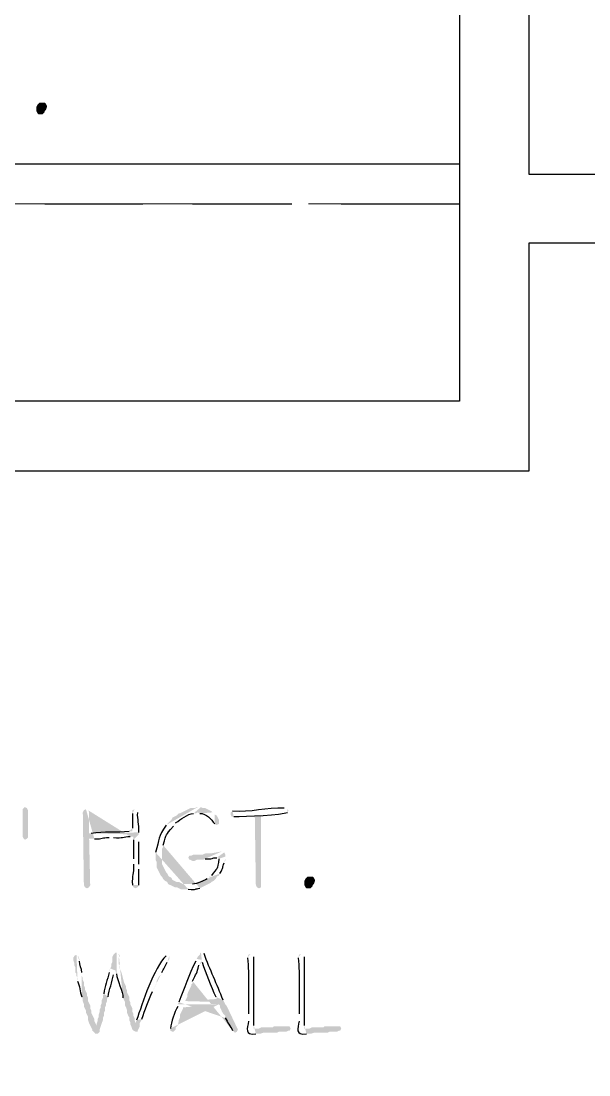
# Model space of a CAD drawing. Header units: inches. Extents: x -167 to 6071, y -6287 to -2731.
# Drawn here: x 381.7 to 410.4, y -5776.1 to -5722.8 of the extents above; entities that cross this region are included whole.
import ezdxf

# ---------------------------------------------------------------- set-up
doc = ezdxf.new("R2010")
doc.units = ezdxf.units.IN
doc.header["$LTSCALE"] = 96
doc.header["$MEASUREMENT"] = 0
doc.linetypes.add('Dash', pattern=[0.225, 0.15, -0.075])
doc.layers.add('Furniture', color=7, linetype='Continuous', lineweight=5, true_color=0x994d00)
doc.layers.add('PDF_Geometry', color=7, linetype='Continuous', true_color=0x4a4a4a)
doc.layers.add('PDF_Solid Fills', color=7, linetype='Continuous')

msp = doc.modelspace()

# ---------------------------------------------------------------- hatches: boundary and pattern name
at = {"layer": 'PDF_Solid Fills', "transparency": 33554559}
for points in [[(382.73, -5727.562), (382.623, -5727.562), (382.57, -5727.509), (382.517, -5727.402), (382.517, -5727.189), (382.57, -5727.082), (382.677, -5726.975), (382.943, -5726.975), (382.997, -5727.029), (383.05, -5727.135), (383.05, -5727.189), (382.997, -5727.349), (382.943, -5727.402), (382.943, -5727.455), (382.837, -5727.562)], [(381.93, -5762.602), (381.823, -5762.709), (381.823, -5764.095), (381.877, -5764.202), (381.93, -5764.255), (382.037, -5764.202), (382.09, -5764.149), (382.09, -5762.762), (382.037, -5762.655)], [(393.877, -5763.029), (393.557, -5763.029), (393.61, -5766.549), (393.663, -5766.655), (393.77, -5766.709), (393.877, -5766.655), (393.877, -5766.549)], [(396.277, -5766.709), (396.17, -5766.709), (396.117, -5766.655), (396.063, -5766.549), (396.063, -5766.335), (396.117, -5766.229), (396.223, -5766.122), (396.49, -5766.122), (396.543, -5766.175), (396.597, -5766.282), (396.597, -5766.335), (396.543, -5766.495), (396.49, -5766.549), (396.49, -5766.602), (396.383, -5766.709)], [(395.157, -5773.695), (394.517, -5773.695), (394.463, -5773.749), (393.877, -5773.749), (393.77, -5773.802), (393.503, -5773.802), (395.37, -5773.802), (395.317, -5773.695), (395.263, -5773.695)], [(397.717, -5773.695), (397.077, -5773.695), (397.023, -5773.749), (396.437, -5773.749), (396.33, -5773.802), (396.063, -5773.802), (397.93, -5773.802), (397.877, -5773.695), (397.823, -5773.695)]]:
    msp.add_hatch(color=256, dxfattribs=at).paths.add_polyline_path(points)
h = msp.add_hatch(color=256, dxfattribs=at)
h.paths.add_polyline_path([(385.023, -5762.709), (384.917, -5762.762), (384.863, -5762.869), (384.917, -5766.549), (384.97, -5766.655), (385.077, -5766.709), (385.183, -5766.655), (385.237, -5766.549), (385.183, -5764.202), (385.45, -5764.202)], flags=0)
h.paths.add_polyline_path([(386.197, -5764.149), (386.41, -5764.149)], flags=0)
h.paths.add_polyline_path([(387.263, -5764.095), (387.423, -5764.095), (387.69, -5763.989), (385.183, -5763.935), (385.183, -5762.869), (385.13, -5762.762)], flags=0)
h = msp.add_hatch(color=256, dxfattribs=at)
h.paths.add_polyline_path([(387.477, -5762.709), (387.37, -5762.762), (387.37, -5762.922)], flags=0)
h.paths.add_polyline_path([(387.37, -5763.669), (387.37, -5763.829), (387.21, -5763.829)], flags=0)
h.paths.add_polyline_path([(385.29, -5763.935), (385.183, -5763.935), (387.69, -5763.989), (387.69, -5763.882)], flags=0)
h.paths.add_polyline_path([(387.637, -5762.869), (387.583, -5762.762)], flags=0)
h = msp.add_hatch(color=256, dxfattribs=at)
h.paths.add_polyline_path([(390.677, -5762.602), (390.623, -5762.602), (390.517, -5762.655), (390.303, -5762.655), (389.77, -5762.922), (389.717, -5762.922), (389.61, -5763.029), (389.503, -5763.082), (389.397, -5763.135), (389.343, -5763.242), (389.183, -5763.402), (389.077, -5763.509)], flags=0)
h.paths.add_polyline_path([(388.543, -5764.895), (388.543, -5765.269), (388.597, -5765.375), (388.597, -5765.642), (388.703, -5765.855), (388.757, -5765.962), (388.81, -5766.069), (388.863, -5766.122), (388.917, -5766.229), (389.023, -5766.335), (389.13, -5766.389), (389.183, -5766.495), (389.503, -5766.655), (389.61, -5766.655), (389.823, -5766.762), (390.197, -5766.762)], flags=0)
h.paths.add_polyline_path([(390.783, -5766.709), (391.21, -5766.495), (389.93, -5766.495), (389.717, -5766.389), (389.61, -5766.389), (389.397, -5766.282), (389.343, -5766.175), (389.237, -5766.122), (389.183, -5766.069), (389.13, -5765.962), (389.077, -5765.909), (389.023, -5765.802), (388.97, -5765.695), (388.917, -5765.589), (388.863, -5765.482), (388.863, -5764.735), (388.917, -5764.629), (388.917, -5764.522)], flags=0)
h.paths.add_polyline_path([(389.45, -5763.562), (389.503, -5763.509), (389.557, -5763.402)], flags=0)
h.paths.add_polyline_path([(390.463, -5762.922), (390.57, -5762.922), (390.677, -5762.869), (391.423, -5762.869), (391.37, -5762.815), (391.05, -5762.655), (390.943, -5762.655), (390.837, -5762.602)], flags=0)
h = msp.add_hatch(color=256, dxfattribs=at)
h.paths.add_polyline_path([(395.103, -5762.655), (395.05, -5762.655)], flags=0)
h.paths.add_polyline_path([(392.437, -5762.815), (392.33, -5762.869), (392.33, -5762.975), (392.383, -5763.082), (392.49, -5763.082)], flags=0)
h.paths.add_polyline_path([(395.21, -5762.869), (395.263, -5762.762), (395.21, -5762.709)], flags=0)
h = msp.add_hatch(color=256, dxfattribs=at)
h.paths.add_polyline_path([(391.423, -5762.869), (390.677, -5762.869), (390.783, -5762.922)], flags=0)
h.paths.add_polyline_path([(391.53, -5763.455), (391.637, -5763.509), (391.743, -5763.455), (391.743, -5763.242), (391.69, -5763.135), (391.637, -5763.029), (391.53, -5762.975)], flags=0)
h = msp.add_hatch(color=256, dxfattribs=at)
h.paths.add_polyline_path([(387.69, -5763.989), (387.423, -5764.095), (387.423, -5764.255)], flags=0)
h.paths.add_polyline_path([(387.423, -5765.215), (387.423, -5765.482)], flags=0)
h.paths.add_polyline_path([(387.37, -5766.549), (387.423, -5766.655), (387.53, -5766.709), (387.637, -5766.655), (387.69, -5766.549)], flags=0)
h.paths.add_polyline_path([(387.69, -5765.749), (387.69, -5765.482)], flags=0)
h.paths.add_polyline_path([(387.69, -5764.362), (387.69, -5764.095)], flags=0)
h = msp.add_hatch(color=256, dxfattribs=at)
h.paths.add_polyline_path([(391.903, -5764.842), (391.317, -5764.949), (391.05, -5764.949), (390.943, -5765.002), (390.463, -5765.002), (390.357, -5765.055), (390.25, -5765.055), (390.197, -5765.162), (390.25, -5765.269), (390.303, -5765.269), (390.41, -5765.322), (390.517, -5765.322), (390.623, -5765.269), (390.943, -5765.269), (391.05, -5765.215)], flags=0)
h.paths.add_polyline_path([(391.637, -5765.162), (391.743, -5765.162), (392.063, -5765.109), (392.063, -5765.002), (392.01, -5764.895)], flags=0)
h = msp.add_hatch(color=256, dxfattribs=at)
h.paths.add_polyline_path([(392.063, -5765.109), (391.743, -5765.162), (391.743, -5765.215)], flags=0)
h.paths.add_polyline_path([(391.37, -5766.069), (391.263, -5766.122), (391.263, -5766.175), (391.157, -5766.229)], flags=0)
h.paths.add_polyline_path([(390.41, -5766.495), (390.25, -5766.495), (391.21, -5766.495), (391.317, -5766.442), (391.37, -5766.389), (391.477, -5766.335), (391.583, -5766.229), (391.637, -5766.122), (391.743, -5766.069), (391.797, -5765.962)], flags=0)
h.paths.add_polyline_path([(392.01, -5765.429), (392.063, -5765.322), (392.063, -5765.215)], flags=0)
h = msp.add_hatch(color=256, dxfattribs=at)
h.paths.add_polyline_path([(384.543, -5770.069), (384.437, -5770.122), (384.383, -5770.229), (384.383, -5770.335), (384.437, -5770.495), (384.437, -5770.602), (384.49, -5770.709), (384.49, -5770.975), (384.543, -5771.029), (384.543, -5771.135), (384.597, -5771.242), (384.597, -5771.402)], flags=0)
h.paths.add_polyline_path([(384.81, -5772.202), (384.863, -5772.309), (384.863, -5772.415), (384.917, -5772.575), (384.917, -5772.682), (384.97, -5772.789), (385.023, -5772.895), (385.023, -5773.002), (385.077, -5773.109), (385.13, -5773.215), (385.13, -5773.375), (385.183, -5773.535), (385.237, -5773.642), (385.29, -5773.749), (385.343, -5773.855), (385.343, -5773.909), (385.397, -5773.962), (385.503, -5774.069), (385.61, -5774.069), (385.663, -5774.015), (385.717, -5773.962), (385.717, -5773.855), (385.77, -5773.695), (385.557, -5773.695), (385.557, -5773.642), (385.45, -5773.429), (385.45, -5773.322), (385.397, -5773.215), (385.343, -5773.109), (385.29, -5773.002), (385.29, -5772.895), (385.237, -5772.789), (385.237, -5772.629), (385.183, -5772.522), (385.13, -5772.415), (385.13, -5772.255), (385.077, -5772.149), (385.077, -5772.042), (385.023, -5771.935), (384.97, -5771.829), (384.97, -5771.722), (384.917, -5771.615), (384.917, -5771.455), (384.863, -5771.349), (384.863, -5771.242), (384.81, -5771.135), (384.81, -5770.975)], flags=0)
h.paths.add_polyline_path([(384.703, -5770.389), (384.703, -5770.335), (384.65, -5770.175), (384.597, -5770.122)], flags=0)
h = msp.add_hatch(color=256, dxfattribs=at)
h.paths.add_polyline_path([(386.57, -5769.962), (386.517, -5769.962), (386.41, -5770.069), (386.357, -5770.175), (386.357, -5770.442), (386.303, -5770.549), (386.303, -5770.655), (386.25, -5770.762), (386.517, -5770.869), (386.517, -5770.922), (386.57, -5771.029)], flags=0)
h.paths.add_polyline_path([(386.89, -5772.255), (386.943, -5772.362), (386.997, -5772.469), (386.997, -5772.629), (387.05, -5772.735), (387.103, -5772.895), (387.103, -5773.002), (387.157, -5773.162), (387.21, -5773.215), (387.21, -5773.375), (387.263, -5773.482), (387.263, -5773.589), (387.317, -5773.695), (387.37, -5773.855), (387.423, -5773.909), (387.53, -5773.962), (387.637, -5773.962), (387.637, -5773.909), (387.69, -5773.802), (387.743, -5773.695), (387.743, -5773.535), (387.53, -5773.535), (387.477, -5773.375), (387.477, -5773.269), (387.423, -5773.162), (387.423, -5773.055), (387.37, -5772.949), (387.37, -5772.789), (387.263, -5772.575), (387.263, -5772.469), (387.21, -5772.362), (387.21, -5772.202), (387.103, -5771.989), (387.103, -5771.882), (387.05, -5771.775), (387.05, -5771.669), (386.943, -5771.455), (386.89, -5771.242), (386.837, -5771.029), (386.783, -5770.869), (386.73, -5770.762), (386.73, -5770.602), (386.677, -5770.549), (386.677, -5770.229), (386.73, -5770.122), (386.677, -5770.015)], flags=0)
h = msp.add_hatch(color=256, dxfattribs=at)
h.paths.add_polyline_path([(389.13, -5770.122), (389.077, -5770.122)], flags=0)
h.paths.add_polyline_path([(387.583, -5773.375), (387.53, -5773.535), (387.743, -5773.535), (387.797, -5773.429), (387.85, -5773.322)], flags=0)
h.paths.add_polyline_path([(388.383, -5771.935), (388.597, -5771.509), (388.597, -5771.402), (388.65, -5771.295), (388.703, -5771.189), (388.81, -5771.082), (388.863, -5770.975)], flags=0)
h.paths.add_polyline_path([(389.13, -5770.442), (389.237, -5770.282), (389.237, -5770.122)], flags=0)
h = msp.add_hatch(color=256, dxfattribs=at)
h.paths.add_polyline_path([(390.623, -5770.282), (390.57, -5770.389)], flags=0)
h.paths.add_polyline_path([(389.717, -5772.469), (389.663, -5772.575), (391.743, -5772.575), (391.797, -5772.629), (391.797, -5772.735), (391.85, -5772.842), (391.903, -5772.949), (391.957, -5773.055), (392.063, -5773.162), (392.063, -5773.269)], flags=0)
h.paths.add_polyline_path([(392.437, -5773.909), (392.49, -5773.962), (392.543, -5774.015), (392.65, -5773.962), (392.703, -5773.855), (392.223, -5772.842), (392.17, -5772.735), (392.117, -5772.629), (392.063, -5772.575), (392.01, -5772.469), (390.037, -5772.415), (390.09, -5772.309), (390.143, -5772.202), (390.143, -5772.095), (390.197, -5771.935), (390.25, -5771.829), (390.303, -5771.722), (390.357, -5771.615), (390.357, -5771.562), (390.41, -5771.509), (390.41, -5771.402)], flags=0)
h.paths.add_polyline_path([(390.73, -5770.602), (390.837, -5770.495), (390.89, -5770.335)], flags=0)
h = msp.add_hatch(color=256, dxfattribs=at)
h.paths.add_polyline_path([(390.837, -5769.962), (390.783, -5770.015), (390.783, -5770.069), (390.73, -5770.122), (390.677, -5770.175), (390.623, -5770.282), (390.89, -5770.335), (390.89, -5770.442)], flags=0)
h.paths.add_polyline_path([(391.583, -5772.202), (391.637, -5772.309), (390.037, -5772.415), (392.01, -5772.469), (391.957, -5772.362)], flags=0)
h.paths.add_polyline_path([(390.997, -5770.015), (390.943, -5769.962)], flags=0)
h = msp.add_hatch(color=256, dxfattribs=at)
h.paths.add_polyline_path([(393.343, -5770.015), (393.237, -5770.069), (393.183, -5770.229)], flags=0)
h.paths.add_polyline_path([(393.237, -5773.055), (393.237, -5773.429)], flags=0)
h.paths.add_polyline_path([(393.61, -5774.069), (393.823, -5774.069), (393.983, -5774.015), (394.677, -5774.015), (394.783, -5773.962), (395.157, -5773.962), (395.263, -5773.909), (395.317, -5773.909), (395.37, -5773.802), (393.503, -5773.802), (393.503, -5773.642)], flags=0)
h.paths.add_polyline_path([(393.503, -5770.175), (393.45, -5770.069)], flags=0)
h = msp.add_hatch(color=256, dxfattribs=at)
h.paths.add_polyline_path([(395.903, -5770.015), (395.797, -5770.069), (395.743, -5770.229)], flags=0)
h.paths.add_polyline_path([(395.797, -5773.055), (395.797, -5773.429)], flags=0)
h.paths.add_polyline_path([(396.17, -5774.069), (396.383, -5774.069), (396.543, -5774.015), (397.237, -5774.015), (397.343, -5773.962), (397.717, -5773.962), (397.823, -5773.909), (397.877, -5773.909), (397.93, -5773.802), (396.063, -5773.802), (396.063, -5773.642)], flags=0)
h.paths.add_polyline_path([(396.063, -5770.175), (396.01, -5770.069)], flags=0)
h = msp.add_hatch(color=256, dxfattribs=at)
h.paths.add_polyline_path([(386.25, -5770.762), (386.197, -5770.869), (386.197, -5770.975)], flags=0)
h.paths.add_polyline_path([(385.93, -5772.042), (385.877, -5772.149), (385.877, -5772.255), (385.823, -5772.362), (385.823, -5772.522), (385.77, -5772.629), (385.77, -5772.735), (385.717, -5772.842), (385.717, -5772.949), (385.663, -5773.109), (385.663, -5773.215), (385.61, -5773.322), (385.61, -5773.429), (385.557, -5773.589), (385.557, -5773.695), (385.77, -5773.695), (385.877, -5773.375), (385.877, -5773.269), (385.93, -5773.162), (385.93, -5773.002), (385.983, -5772.895), (385.983, -5772.735), (386.037, -5772.629), (386.037, -5772.522), (386.09, -5772.415), (386.09, -5772.309), (386.143, -5772.202)], flags=0)
h.paths.add_polyline_path([(386.41, -5771.082), (386.463, -5770.975), (386.517, -5770.869)], flags=0)
h = msp.add_hatch(color=256, dxfattribs=at)
h.paths.add_polyline_path([(389.663, -5772.575), (389.663, -5772.682)], flags=0)
h.paths.add_polyline_path([(389.29, -5773.802), (389.29, -5773.909), (389.397, -5773.962), (389.45, -5773.962), (389.503, -5773.909), (389.557, -5773.855), (389.557, -5773.749), (389.663, -5773.642), (389.717, -5773.429), (389.717, -5773.375), (389.77, -5773.269), (389.77, -5773.109), (389.93, -5772.789), (389.93, -5772.735), (391.743, -5772.575)], flags=0)

# ---------------------------------------------------------------- linework, layer by layer
at = {"layer": 'Furniture', "transparency": 33554687}
msp.add_lwpolyline([(344.437, -5730.069), (403.903, -5730.069)], dxfattribs=at)
at = {"layer": 'Furniture', "linetype": 'Dash', "ltscale": 0.4, "transparency": 33554687}
msp.add_lwpolyline([(344.437, -5732.095), (403.903, -5732.095)], dxfattribs=at)
at = {"layer": 'PDF_Geometry', "color": 7}
for points in [[(196.917, -5818.602), (196.917, -5581.109), (340.917, -5581.109), (340.917, -5745.589), (407.423, -5745.589), (407.423, -5734.069), (411.423, -5734.069), (411.423, -5730.602), (407.423, -5730.602), (407.423, -5714.602), (396.437, -5714.602), (396.437, -5718.069), (403.903, -5718.069), (403.903, -5742.069)], [(403.903, -5718.069), (403.903, -5742.069), (344.437, -5742.069), (344.437, -5718.069), (348.437, -5718.069), (348.437, -5714.602), (348.437, -5690.602)]]:
    msp.add_lwpolyline(points, dxfattribs=at)
at = {"layer": 'PDF_Geometry'}
for points in [[(344.437, -5730.069), (403.903, -5730.069)], [(382.943, -5732.095), (387.903, -5732.095)], [(390.41, -5732.095), (395.423, -5732.095)], [(397.93, -5732.095), (403.903, -5732.095)]]:
    msp.add_lwpolyline(points, dxfattribs=at)
at = {"layer": 'PDF_Geometry', "color": 7}
for points in [[(395.05, -5762.655), (394.152, -5762.64), (393.323, -5762.868), (392.437, -5762.815)], [(387.37, -5762.922), (387.37, -5763.171), (387.37, -5763.42), (387.37, -5763.669)], [(387.69, -5763.882), (387.724, -5763.407), (387.616, -5763.279), (387.637, -5762.869)], [(389.557, -5763.402), (389.824, -5763.211), (390.124, -5762.959), (390.463, -5762.922)], [(390.783, -5762.922), (391.113, -5762.922), (391.35, -5763.201), (391.53, -5763.455)], [(392.49, -5763.082), (393.085, -5763.087), (394.956, -5762.991), (395.21, -5762.869)], [(387.21, -5763.829), (386.575, -5763.918), (385.92, -5763.831), (385.29, -5763.935)], [(389.077, -5763.509), (388.662, -5764.133), (388.733, -5764.195), (388.543, -5764.895)], [(388.917, -5764.522), (389.15, -5763.862), (388.982, -5764.127), (389.45, -5763.562)], [(385.45, -5764.202), (385.908, -5764.234), (385.786, -5764.12), (386.197, -5764.149)], [(386.41, -5764.149), (386.91, -5764.188), (386.871, -5764.085), (387.263, -5764.095)], [(387.423, -5764.255), (387.423, -5764.575), (387.423, -5764.895), (387.423, -5765.215)], [(387.69, -5765.482), (387.69, -5765.109), (387.69, -5764.735), (387.69, -5764.362)], [(387.423, -5765.482), (387.459, -5766.05), (387.334, -5765.981), (387.37, -5766.549)], [(391.05, -5765.215), (391.445, -5765.245), (391.377, -5765.163), (391.637, -5765.162)], [(391.743, -5765.215), (391.67, -5765.824), (391.641, -5765.661), (391.37, -5766.069)], [(391.797, -5765.962), (391.99, -5765.63), (391.908, -5765.668), (392.01, -5765.429)], [(387.69, -5766.549), (387.69, -5766.282), (387.69, -5766.015), (387.69, -5765.749)], [(391.157, -5766.229), (390.91, -5766.356), (390.69, -5766.481), (390.41, -5766.495)], [(390.197, -5766.762), (390.656, -5766.791), (390.502, -5766.727), (390.783, -5766.709)], [(389.077, -5770.122), (388.461, -5770.697), (387.863, -5772.559), (387.583, -5773.375)], [(391.957, -5772.362), (391.649, -5771.575), (391.28, -5770.814), (390.997, -5770.015)], [(393.183, -5770.229), (393.291, -5771.105), (393.214, -5772.142), (393.237, -5773.055)], [(393.503, -5773.642), (393.503, -5772.487), (393.503, -5771.331), (393.503, -5770.175)], [(395.743, -5770.229), (395.851, -5771.105), (395.774, -5772.142), (395.797, -5773.055)], [(396.063, -5773.642), (396.063, -5772.487), (396.063, -5771.331), (396.063, -5770.175)], [(384.81, -5770.975), (384.804, -5770.769), (384.699, -5770.59), (384.703, -5770.389)], [(388.863, -5770.975), (388.952, -5770.798), (389.041, -5770.62), (389.13, -5770.442)], [(390.57, -5770.389), (390.198, -5771.101), (390.014, -5771.76), (389.717, -5772.469)], [(390.41, -5771.402), (390.591, -5771.023), (390.641, -5771.022), (390.73, -5770.602)], [(390.89, -5770.442), (391.108, -5771.017), (391.326, -5771.64), (391.583, -5772.202)], [(386.197, -5770.975), (386.102, -5771.343), (385.976, -5771.655), (385.93, -5772.042)], [(386.143, -5772.202), (386.184, -5771.823), (386.36, -5771.461), (386.41, -5771.082)], [(386.57, -5771.029), (386.581, -5771.362), (386.909, -5771.928), (386.89, -5772.255)], [(384.597, -5771.402), (384.71, -5771.657), (384.711, -5771.943), (384.81, -5772.202)], [(387.85, -5773.322), (388.009, -5772.856), (388.173, -5772.395), (388.383, -5771.935)], [(389.663, -5772.682), (389.49, -5773.017), (389.339, -5773.448), (389.29, -5773.802)], [(392.063, -5773.269), (392.18, -5773.496), (392.322, -5773.681), (392.437, -5773.909)], [(393.237, -5773.429), (393.185, -5773.819), (393.014, -5774.148), (393.61, -5774.069)], [(395.797, -5773.429), (395.745, -5773.819), (395.574, -5774.148), (396.17, -5774.069)]]:
    msp.add_open_spline(points, degree=3, dxfattribs=at)

doc.saveas('drawing.dxf')
